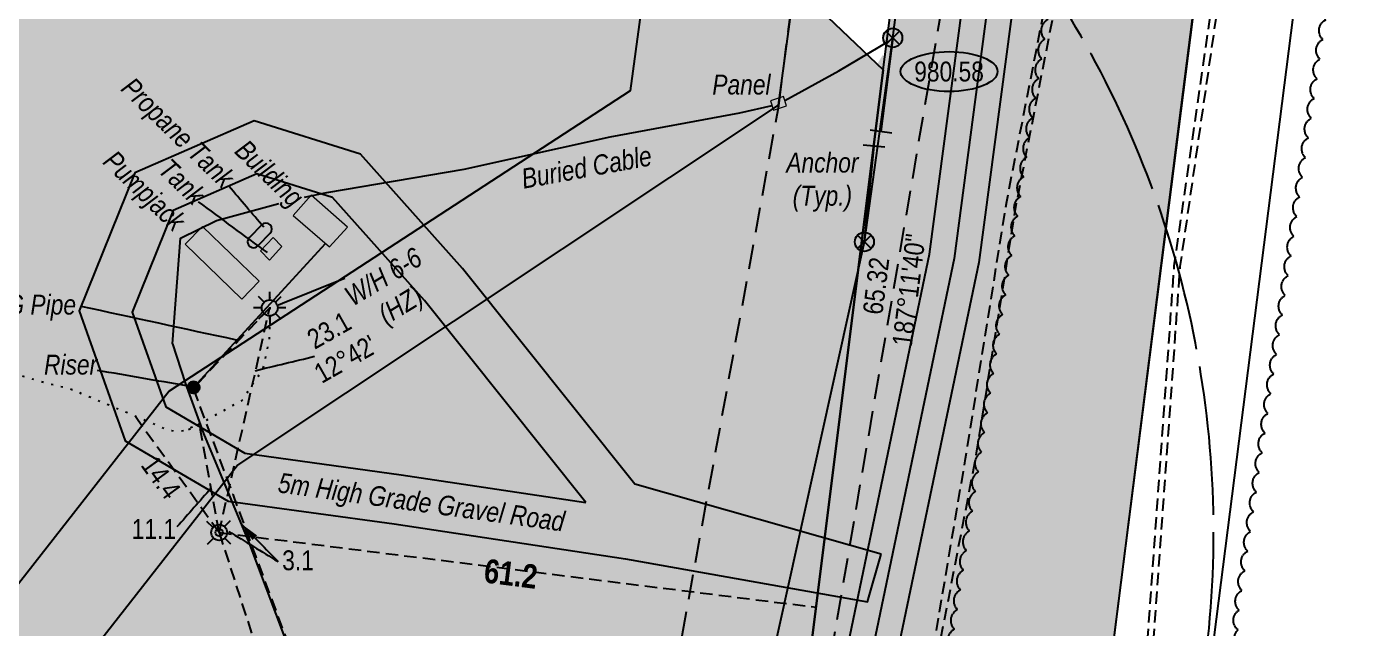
# Model space of a CAD drawing. Extents: x 621743 to 629441, y 5837005 to 5838851.
# Drawn here: x 627497 to 628163, y 5837836 to 5838138 of the extents above; entities that cross this region are included whole.
import ezdxf
from ezdxf.enums import TextEntityAlignment as Align

# ---------------------------------------------------------------- set-up
doc = ezdxf.new("R2010")
doc.units = 0
doc.header["$LTSCALE"] = 5
for name, pattern in [('0', [1, 1, 0]), ('foc-BUFFER', [16.75, 15, -1.75]), ('foc-DOT', [1, 0.2, -0.8]), ('foc-FLOWLINE', [3.75, 2.5, -1.25]), ('foc-LSD', [8, 5, -3]), ('foc-TIELINE', [1.875, 1.25, -0.625]), ('POWERLINE5', [7.8, 2.4, -0.6, 0.6, -0.6, 0.6, -0.6, 2.4]), ('UG_PIPE', [1.875, 1.25, -0.625])]:
    doc.linetypes.add(name, pattern=pattern)
for name, color, linetype in [('ABADATA-DRILL', 8, 'foc-DOT'), ('AS-CABLE', 224, 'foc-CABLE'), ('AS-PIPE-AG', 44, 'Continuous'), ('AS-PIPE-UG', 44, 'UG_PIPE'), ('AS-PIPE-UG-T', 44, 'Continuous'), ('AS-POWER', 104, 'foc-POWER'), ('AS-POWER-EXISTING', 72, 'POWERLINE5'), ('AS-ROADS', 254, 'Continuous'), ('AS-SYMBOL', 7, 'Continuous'), ('AUX-BUFFER', 7, 'foc-BUFFER'), ('C-RW', 13, 'Continuous'), ('F-EZE', 190, 'foc-FLOWLINE'), ('F-RW', 190, 'Continuous'), ('L-BD', 7, 'Continuous'), ('L-MON', 1, 'Continuous'), ('L-SECTION-LSD', 7, 'foc-LSD'), ('P-ELEVATION', 7, 'Continuous'), ('P-PROPOSED', 10, 'Continuous'), ('P-PROPOSED-H', 21, 'Continuous'), ('T-BUSH', 110, '0'), ('T-TIE', 201, 'foc-TIELINE')]:
    doc.layers.add(name, color=color, linetype=linetype)
doc.layers.add('T-TEXT', color=48, linetype='Continuous', lineweight=18)
doc.layers.add('T-TIE-T', color=201, linetype='Continuous', lineweight=18)
doc.styles.add('80', font='ARIALN.TTF', dxfattribs={"height": 10})
doc.styles.add('80CG', font='ARIALN.TTF', dxfattribs={"height": 10})
doc.styles.add('80L', font='ARIALN.TTF', dxfattribs={"height": 10})
doc.styles.add('BOLD', font='ARIALNB.TTF')
doc.styles.add('foc-LtypeFont', font='ARIALN.TTF', dxfattribs={"height": 7.35})
doc.linetypes.add('foc-CABLE', pattern='A,2,-1,["C",foc-LtypeFont,S=0.2,R=0,X=-0.625,Y=-0.75],-1.24,8', length=12.24)
doc.linetypes.add('foc-POWER', pattern='A,6,-1,["P",foc-LtypeFont,S=0.2,R=0,X=-0.625,Y=-0.75],-1.24,4', length=12.24)
doc.dimstyles.new('Compass 5 000', dxfattribs={"dimscale": 5, "dimtxt": 9, "dimasz": 2, "dimexe": 0.2, "dimexo": 0.0625, "dimgap": 0.5, "dimtad": 0, "dimtih": 1, "dimtoh": 1, "dimzin": 0, "dimdsep": 46, "dimtxsty": '80CG', "dimcen": 0.1, "dimse1": 1, "dimse2": 1, "dimclrd": 256, "dimclrt": 256, "dimaunit": 1, "dimadec": 4, "dimazin": 0, "dimtfac": 0.06, "dimtofl": 0, "dimtmove": 0, "dimatfit": 1, "dimfxl": 0.2, "dimtolj": 1, "dimtzin": 0, "dimlwd": -1, "dimarcsym": 0})

# ---------------------------------------------------------------- blocks, each defined once
blk = doc.blocks.new('we')
at = {"layer": 'P-ELEVATION'}
h = blk.add_hatch(color=111, dxfattribs=at)
h.dxf.hatch_style = 1
edge = h.paths.add_edge_path()
edge.add_ellipse((0, 0), major_axis=(-24.38, 0), ratio=0.410256, start_angle=0, end_angle=360)
at = {"layer": 'P-ELEVATION', "color": 7, "flags": 128}
blk.add_lwpolyline([(0, 0, 12.5, 0, 0), (-12.42, -6.43, 0, 0, 0)], format="xyseb", dxfattribs=at)
at = {"layer": 'P-ELEVATION', "color": 7}
blk.add_ellipse((0, 0), major_axis=(-24.38, 0), ratio=0.410256, dxfattribs=at)
at = {"layer": 'P-ELEVATION', "style": '80'}
blk.add_attdef('ELEVATION', text='', height=10, dxfattribs=at).set_placement((0, 0), align=Align.MIDDLE_CENTER)
blk = doc.blocks.new('POWERPOLE')
h = blk.add_hatch(color=255)
edge = h.paths.add_edge_path()
edge.add_arc((0, 0), 0.96, 0, 360)
at = {"linetype": 'Continuous'}
for p, q in [((0.68, -0.68), (-0.68, 0.68)), ((-0.68, -0.68), (0.68, 0.68))]:
    blk.add_line(p, q, dxfattribs=at)
blk.add_circle((0, 0), 0.96, dxfattribs=at)
blk = doc.blocks.new('*U61')
at = {"color": 72}
blk.add_line((-1.09, 0.14), (1.09, -0.14), dxfattribs=at)
at = {"layer": 'AS-SYMBOL', "color": 72, "flags": 128}
blk.add_lwpolyline([(1.2, 9.4), (0, 0)], dxfattribs=at)
blk = doc.blocks.new('*U62')
at = {"color": 72}
blk.add_line((1.09, -0.11), (-1.09, 0.11), dxfattribs=at)
at = {"layer": 'AS-SYMBOL', "color": 72, "flags": 128}
blk.add_lwpolyline([(-0.98, -9.62), (0, 0)], dxfattribs=at)
blk = doc.blocks.new('GAS')
h = blk.add_hatch(color=255)
h.dxf.hatch_style = 1
edge = h.paths.add_edge_path()
edge.add_arc((0, 0), 0.9, 0, 360)
for p, q in [((0, 0.81), (0, 1.62)), ((-0.81, 0), (-1.62, 0)), ((-0.57, 0.57), (-1.14, 1.14)), ((0.57, 0.57), (1.14, 1.14)), ((1.62, 0), (0.81, 0)), ((-0.57, -0.57), (-1.14, -1.14)), ((0, -0.81), (0, -1.62)), ((1.14, -1.14), (0.57, -0.57))]:
    blk.add_line(p, q)
blk.add_circle((0, 0), 0.8)
blk = doc.blocks.new('RISER')
h = blk.add_hatch(color=255)
h.dxf.hatch_style = 1
edge = h.paths.add_edge_path()
edge.add_arc((0, 0), 0.7, 0, 360)
blk.add_hatch(color=48).paths.add_polyline_path([(0.58, -0.15), (-0.58, -0.15, 0.774597)])
at = {"color": 48}
blk.add_line((-0.58, -0.15), (0.58, -0.15), dxfattribs=at)
blk.add_circle((0, 0), 0.6, dxfattribs=at)
blk = doc.blocks.new('*U55')
at = {"color": 48}
for p, q in [((1.23, 2.12), (-0.01, 0.85)), ((2.09, 1.28), (0.85, 0.01))]:
    blk.add_line(p, q, dxfattribs=at)
for centre, start, end in [((1.66, 1.7), 315.6859, 495.6859), ((0.42, 0.43), 135.6859, 315.6859)]:
    blk.add_arc(centre, 0.6, start, end, dxfattribs=at)
blk = doc.blocks.new('STRIA')
blk.add_hatch(color=255).paths.add_polyline_path([(-0.04, 1.52), (-1.47, -0.87), (1.39, -0.87)])
blk = doc.blocks.new('STRIAA')
blk.add_blockref('STRIA', (0, 0))
blk = doc.blocks.new('STRIB')
at = {"color": 1}
blk.add_solid([(-1.12, -0.67), (-0.04, 1.13), (1.04, -0.67)], dxfattribs=at)
blk = doc.blocks.new('STRIBB')
blk.add_blockref('STRIB', (0, 0))
blk = doc.blocks.new('STRICC')
for name in ['STRIAA', 'STRIBB']:
    blk.add_blockref(name, (0, 0))
blk = doc.blocks.new('fdspike')
blk.add_blockref('STRICC', (0, 0))
blk = doc.blocks.new('WC')
at = {"layer": 'L-MON'}
h = blk.add_hatch(color=255, dxfattribs=at)
h.dxf.hatch_style = 1
edge = h.paths.add_edge_path()
edge.add_arc((0, 0), 0.9, 0, 360)
at = {"layer": 'L-MON', "color": 240, "flags": 128}
for points in [[(-0.62, 0.5), (-1.23, 1.12)], [(0.52, 0.61), (1.13, 1.21)], [(-1.18, -1.18), (-0.56, -0.57)], [(1.16, -1.18), (0.56, -0.57)]]:
    blk.add_lwpolyline(points, dxfattribs=at)
at = {"layer": 'L-MON', "color": 240}
for radius in [0.8, 0.373]:
    blk.add_circle((0, 0), radius, dxfattribs=at)

msp = doc.modelspace()

# ---------------------------------------------------------------- hatches: boundary and pattern name
at = {"layer": 'AS-ROADS'}
h = msp.add_hatch(color=256, dxfattribs=at)
h.dxf.hatch_style = 1
h.paths.add_polyline_path([(627723.147, 5837048.202), (627748.996, 5837048.202), (627756.295, 5837075.962), (627818.666, 5837354.881), (627856.41, 5837546.82), (627915.663, 5837733.565), (627975.377, 5838019.509), (627994.311, 5838162.306), (628032.522, 5838525.906), (628043.231, 5838703.441), (628041.943, 5838758.202), (628016.936, 5838758.202), (628018.213, 5838703.901), (628007.601, 5838527.966), (627969.483, 5838165.256), (627950.716, 5838023.713), (627891.45, 5837739.917), (627832.153, 5837553.032), (627794.198, 5837360.021), (627731.999, 5837081.87)])
h = msp.add_hatch(color=256, dxfattribs=at)
h.dxf.hatch_style = 1
h.paths.add_polyline_path([(627650.549, 5838052.272), (627696.781, 5838000.49), (627777.772, 5837898.965), (627685.035, 5837912.884), (627606.372, 5837923.691), (627566.676, 5837946.952), (627549.784, 5837994.668), (627570.373, 5838045.731), (627612.503, 5838064.099)])
h.paths.add_polyline_path([(627926.304, 5837873.033), (627802.45, 5837908.119), (627715.892, 5838016.622), (627664.584, 5838074.09), (627611.04, 5838090.733), (627551.01, 5838064.561), (627523.06, 5837995.243), (627546.157, 5837930), (627598.032, 5837899.601), (627681.478, 5837888.138), (627797.731, 5837870.689), (627919.49, 5837848.979)])
at = {"layer": 'P-PROPOSED-H'}
h = msp.add_hatch(color=256, dxfattribs=at)
h.dxf.hatch_style = 1
h.paths.add_polyline_path([(628141.692, 5838758.202), (628144.608, 5838625.894), (628077.099, 5838097.437), (628038.975, 5837796.408), (628020.702, 5837795.841), (627886.777, 5837791.956), (627927.392, 5838116.371), (627993.497, 5838633.836), (627990.755, 5838758.202)])
h = msp.add_hatch(color=256, dxfattribs=at)
h.dxf.hatch_style = 1
h.paths.add_polyline_path([(628036.527, 5837187.511), (627427.417, 5837171.526), (627420.702, 5837577.271), (627213.252, 5837569.496), (627197.747, 5837982.666), (627607.047, 5838421.246), (627927.392, 5838116.371), (627886.777, 5837791.956), (627962.862, 5837794.046), (628020.702, 5837795.841)])

# ---------------------------------------------------------------- linework, layer by layer
at = {"layer": 'ABADATA-DRILL', "flags": 128}
msp.add_lwpolyline([(627618.928, 5838002.093), (627618.928, 5838002.093), (627618.845, 5838001.44), (627618.917, 5837996.741), (627618.819, 5837988.936), (627618.58, 5837980.776), (627615.366, 5837965.839), (627604.967, 5837950.214), (627581.594, 5837937.255), (627577.942, 5837935.359), (627580.65, 5837937.03), (627577.576, 5837936), (627577.137, 5837935.539), (627576.743, 5837935.328), (627576.248, 5837935.116), (627574.606, 5837934.773), (627572.358, 5837934.665), (627569.651, 5837934.895), (627565.973, 5837935.95), (627561.266, 5837938.079), (627519.42, 5837955.643), (627517.03, 5837956.29), (627506.608, 5837958.921), (627494.868, 5837962.268), (627482.104, 5837966.489), (627468.712, 5837971.794), (627454.302, 5837977.823), (627438.683, 5837984.121), (627422.018, 5837990.292), (627404.41, 5837996.138), (627385.946, 5838002.262), (627366.964, 5838009.023), (627347.574, 5838016.123), (627327.487, 5838023.106), (627306.414, 5838029.512), (627284.112, 5838035.086), (627260.933, 5838039.789), (627236.86, 5838044.217), (627211.777, 5838049.019), (627185.828, 5838054.449), (627159.062, 5838060.508), (627149.861, 5838062.711)], dxfattribs=at)
at = {"layer": 'AS-CABLE', "flags": 128}
for points in [[(627877.911, 5838101.031), (627905.097, 5838115.901), (627930.232, 5838130.731)], [(627636.405, 5838052.322), (627647.557, 5838054.761), (627716.762, 5838066.411), (627790.012, 5838082.771), (627855.282, 5838094.711), (627871.499, 5838098.394)], [(627570.022, 5837978.656), (627573.977, 5838031.836), (627592.122, 5838040.606), (627623.453, 5838049.273)], [(627570.022, 5837978.656), (627576.332, 5837959.071), (627585.592, 5837933.656), (627608.407, 5837878.776), (627648.567, 5837772.166), (627685.617, 5837654.551), (627711.842, 5837585.081), (627727.957, 5837547.461), (627735.517, 5837484.666), (627735.182, 5837468.696), (627752.169, 5837437.178)]]:
    msp.add_lwpolyline(points, dxfattribs=at)
at = {"layer": 'AS-PIPE-AG', "flags": 128}
msp.add_lwpolyline([(627580.657, 5837956.686), (627647.027, 5838029.131)], dxfattribs=at)
at = {"layer": 'AS-PIPE-UG', "flags": 128}
for points in [[(627765.697, 5837525.216), (627778.607, 5837525.126), (627819.257, 5837522.786), (627860.832, 5837540.891), (627868.687, 5837546.566), (627877.422, 5837554.411), (627881.662, 5837562.361), (627909.467, 5837622.096), (627927.557, 5837707.056), (627945.892, 5837786.116), (627968.777, 5837921.001), (627989.492, 5838050.301), (628022.357, 5838217.916), (628064.807, 5838543.481), (628077.197, 5838692.861), (628077.349, 5838758.202)], [(627881.517, 5837561.286), (627911.322, 5837621.379), (627929.489, 5837707.394), (627947.869, 5837786.625), (627973.71, 5837920.187), (627994.415, 5838049.424), (628027.294, 5838217.111), (628069.78, 5838542.951), (628082.196, 5838692.648), (628082.349, 5838758.202)], [(628151.584, 5838758.202), (628152.157, 5838717.261), (628146.917, 5838599.296), (628136.092, 5838460.141), (628105.402, 5838238.066), (628073.572, 5838017.886), (628054.662, 5837752.151), (628061.072, 5837559.701), (628064.492, 5837467.686), (628069.217, 5837397.476), (628071.547, 5837314.926), (628072.452, 5837248.271), (628068.907, 5837194.966), (628057.402, 5837182.266), (628028.262, 5837159.616), (627989.807, 5837127.141), (627932.562, 5837082.856), (627881.891, 5837048.202)], [(628154.584, 5838758.244), (628155.158, 5838717.215), (628149.912, 5838599.113), (628139.076, 5838459.819), (628108.372, 5838237.646), (628076.556, 5838017.564), (628057.665, 5837752.094), (628064.07, 5837559.807), (628067.488, 5837467.842), (628072.214, 5837397.619), (628074.546, 5837314.989), (628075.453, 5837248.192), (628071.831, 5837193.725), (628059.449, 5837180.058), (628030.151, 5837157.285), (627991.693, 5837124.807), (627934.328, 5837080.429), (627883.585, 5837045.726)], [(627580.537, 5837955.891), (627600.297, 5837903.081), (627611.722, 5837872.156), (627642.037, 5837790.341), (627667.347, 5837727.716), (627681.732, 5837681.846), (627703.262, 5837623.446), (627714.417, 5837589.711), (627731.657, 5837544.101), (627737.392, 5837531.296)]]:
    msp.add_lwpolyline(points, dxfattribs=at)
at = {"layer": 'AS-POWER'}
for p, q in [((627932.172, 5838132.486), (627988.627, 5838567.416)), ((627917.892, 5838029.966), (627932.172, 5838132.486)), ((627861.242, 5837773.996), (627917.892, 5838029.966))]:
    msp.add_line(p, q, dxfattribs=at)
at = {"layer": 'AS-ROADS', "flags": 128}
for points in [[(627723.147, 5837048.202), (627731.999, 5837081.87), (627794.198, 5837360.021), (627832.153, 5837553.032), (627891.45, 5837739.917), (627950.716, 5838023.713), (627969.483, 5838165.256), (628007.601, 5838527.966), (628018.213, 5838703.901), (628016.936, 5838758.202)], [(628029.439, 5838758.202), (628030.722, 5838703.671), (628020.062, 5838526.936), (627981.897, 5838163.781), (627963.047, 5838021.611), (627903.557, 5837736.741), (627844.282, 5837549.926), (627806.432, 5837357.451), (627744.147, 5837078.916), (627736.072, 5837048.202)], [(628041.943, 5838758.202), (628043.231, 5838703.441), (628032.522, 5838525.906), (627994.311, 5838162.306), (627975.377, 5838019.509), (627915.663, 5837733.565), (627856.41, 5837546.82), (627818.666, 5837354.881), (627756.295, 5837075.962), (627748.996, 5837048.202)]]:
    msp.add_lwpolyline(points, dxfattribs=at)
for points in [[(627926.304, 5837873.033), (627802.45, 5837908.119), (627715.892, 5838016.622), (627664.584, 5838074.09), (627611.04, 5838090.733), (627551.01, 5838064.561), (627523.06, 5837995.243), (627546.157, 5837930), (627598.032, 5837899.601), (627681.478, 5837888.138), (627797.731, 5837870.689), (627919.49, 5837848.979)], [(627777.772, 5837898.965), (627696.781, 5838000.49), (627650.549, 5838052.272), (627612.503, 5838064.099), (627570.373, 5838045.731), (627549.784, 5837994.668), (627566.676, 5837946.952), (627606.372, 5837923.691), (627685.035, 5837912.884)]]:
    msp.add_lwpolyline(points, close=True, dxfattribs=at)
at = {"layer": 'AUX-BUFFER', "color": 251, "linetype": 'foc-BUFFER'}
msp.add_arc((627593.493, 5837883.864), 500, 207.468511, 152.531489, dxfattribs=at)
at = {"layer": 'C-RW', "flags": 128}
for points in [[(627149.861, 5837616.335), (627372.729, 5837624.127), (627602.617, 5837917.595), (627874.792, 5838098.621), (627947.287, 5838632.936), (627944.103, 5838758.202)], [(627869.127, 5838756.297), (627872.158, 5838637.051), (627800.129, 5838105.814), (627568.39, 5837954.953), (627367.871, 5837698.976), (627149.861, 5837691.354)]]:
    msp.add_lwpolyline(points, dxfattribs=at)
at = {"layer": 'F-EZE', "elevation": 4922.052}
msp.add_lwpolyline([(627957.279, 5838151.98), (627956.78, 5838148.066), (627872.41, 5837654.782), (627798.414, 5837667.128), (627803.034, 5837694.481), (627822.89, 5837813.486), (627874.855, 5838098.308), (627882.611, 5838159.136), (627947.287, 5838632.936), (627944.103, 5838758.202)], dxfattribs=at)
at = {"layer": 'F-RW'}
for points in [[(627862.497, 5837048.202), (628036.527, 5837187.511), (628023.641, 5837682.865), (628039.776, 5837802.116), (628144.57, 5838625.383), (628141.43, 5838758.202)], [(627942.478, 5837048.202), (628087.137, 5837164), (628073.711, 5837680.147), (628089.333, 5837795.609), (628159.861, 5838349.675)]]:
    msp.add_lwpolyline(points, dxfattribs=at)
at = {"layer": 'P-PROPOSED', "flags": 128}
msp.add_lwpolyline([(628141.692, 5838758.202), (628144.608, 5838625.894), (628077.099, 5838097.437), (628038.975, 5837796.408), (628020.702, 5837795.841), (627886.777, 5837791.956), (627927.392, 5838116.371), (627993.497, 5838633.836), (627990.755, 5838758.202)], dxfattribs=at)
msp.add_lwpolyline([(628036.527, 5837187.511), (627427.417, 5837171.526), (627420.702, 5837577.271), (627213.252, 5837569.496), (627197.747, 5837982.666), (627607.047, 5838421.246), (627927.392, 5838116.371), (627886.777, 5837791.956), (627962.862, 5837794.046), (628020.702, 5837795.841)], close=True, dxfattribs=at)
at = {"layer": 'T-BUSH', "flags": 128}
for points in [[(628065.302, 5838758.318, 0.5205671), (628065.69, 5838748.326, 0.5205671), (628066.077, 5838738.333, 0.5205671), (628066.464, 5838728.341, 0.5205671), (628066.851, 5838718.348, 0.5205671), (628067.239, 5838708.356, 0.5205671), (628067.626, 5838698.363, 0.5205671), (628068.013, 5838688.371, 0.5205671), (628068.4, 5838678.378, 0.5205671), (628067.996, 5838668.412, 0.5205671), (628066.956, 5838658.466, 0.5205671), (628065.917, 5838648.52, 0.5205671), (628064.877, 5838638.574, 0.5205671), (628063.837, 5838628.628, 0.5205671), (628062.797, 5838618.683, 0.5205671), (628061.758, 5838608.737, 0.5205671), (628060.718, 5838598.791, 0.5205671), (628059.678, 5838588.845, 0.5205671), (628058.638, 5838578.899, 0.5205671), (628057.599, 5838568.954, 0.5205671), (628056.559, 5838559.008, 0.5205671), (628055.519, 5838549.062, 0.5205671), (628054.479, 5838539.116, 0.5205671), (628053.44, 5838529.17, 0.5205671), (628052.4, 5838519.225, 0.5205671), (628051.36, 5838509.279, 0.5205671), (628050.32, 5838499.333, 0.5205671), (628049.281, 5838489.387, 0.5205671), (628048.241, 5838479.441, 0.5205671), (628047.201, 5838469.496, 0.5205671), (628046.161, 5838459.55, 0.5205671), (628045.122, 5838449.604, 0.5205671), (628044.082, 5838439.658, 0.5205671), (628043.042, 5838429.712, 0.5205671), (628042.002, 5838419.767, 0.5205671), (628040.963, 5838409.821, 0.5205671), (628039.923, 5838399.875, 0.5205671), (628038.883, 5838389.929, 0.5205671), (628037.843, 5838379.983, 0.5205671), (628036.804, 5838370.038, 0.5205671), (628035.764, 5838360.092, 0.5205671), (628034.724, 5838350.146, 0.5205671), (628033.684, 5838340.2, 0.5205671), (628032.645, 5838330.254, 0.5205671), (628031.605, 5838320.309, 0.5205671), (628030.565, 5838310.363, 0.5205671), (628029.525, 5838300.417, 0.5205671), (628028.486, 5838290.471, 0.5205671), (628027.446, 5838280.525, 0.5205671), (628026.406, 5838270.58, 0.5205671), (628025.366, 5838260.634, 0.5205671), (628024.327, 5838250.688, 0.5205671), (628023.287, 5838240.742, 0.5205671), (628022.247, 5838230.796, 0.5205671), (628021.207, 5838220.851, 0.5205671), (628020.168, 5838210.905, 0.5205671), (628019.128, 5838200.959, 0.5205671), (628017.732, 5838191.059, 0.5205671), (628016.217, 5838181.175, 0.5205671), (628014.702, 5838171.29, 0.5205671), (628013.187, 5838161.405, 0.5205671), (628011.672, 5838151.521, 0.5205671), (628010.156, 5838141.636, 0.5205671), (628008.641, 5838131.752, 0.5205671), (628007.126, 5838121.867, 0.5205671), (628005.611, 5838111.983, 0.5205671), (628004.096, 5838102.098, 0.5205671), (628002.581, 5838092.214, 0.5205671), (628001.066, 5838082.329, 0.5205671), (627999.551, 5838072.444, 0.5205671), (627998.036, 5838062.56, 0.5205671), (627996.521, 5838052.675, 0.5205671), (627995.006, 5838042.791, 0.5205671), (627993.491, 5838032.906, 0.5205671), (627991.976, 5838023.022, 0.5205671), (627990.461, 5838013.137, 0.5205671), (627988.946, 5838003.252, 0.5205671), (627987.431, 5837993.368, 0.5205671), (627985.916, 5837983.483, 0.5205671), (627984.401, 5837973.599, 0.5205671), (627982.886, 5837963.714, 0.5205671), (627981.37, 5837953.83, 0.5205671), (627979.855, 5837943.945, 0.5205671), (627978.34, 5837934.06, 0.5205671), (627976.825, 5837924.176, 0.5205671), (627975.31, 5837914.291, 0.5205671), (627973.795, 5837904.407, 0.5205671), (627972.28, 5837894.522, 0.5205671), (627970.765, 5837884.638, 0.5205671), (627969.25, 5837874.753, 0.5205671), (627967.735, 5837864.869, 0.5205671), (627966.22, 5837854.984, 0.5205671), (627964.705, 5837845.099, 0.5205671), (627963.19, 5837835.215, 0.5205671), (627961.675, 5837825.33, 0.5205671), (627960.16, 5837815.446, 0.5205671), (627958.645, 5837805.561, 0.5205671), (627957.13, 5837795.677, 0.5205671), (627955.615, 5837785.792, 0.5205671), (627954.1, 5837775.907, 0.5205671), (627952.584, 5837766.023, 0.5205671), (627951.069, 5837756.138, 0.5205671), (627949.554, 5837746.254, 0.5205671), (627948.03, 5837736.371, 0.5205671), (627946.493, 5837726.489, 0.5205671), (627944.957, 5837716.608, 0.5205671), (627943.42, 5837706.727, 0.5205671), (627941.884, 5837696.846, 0.5205671), (627940.347, 5837686.964, 0.5205671), (627938.811, 5837677.083, 0.5205671), (627937.274, 5837667.202, 0.5205671), (627935.737, 5837657.321, 0.5205671), (627934.201, 5837647.439, 0.5205671), (627932.664, 5837637.558, 0.5205671), (627931.128, 5837627.677, 0.5205671), (627929.591, 5837617.796, 0.5205671), (627928.055, 5837607.914, 0.5205671), (627926.518, 5837598.033, 0.5205671), (627924.982, 5837588.152, 0.5205671), (627923.445, 5837578.271, 0.5205671), (627921.909, 5837568.389, 0.5205671), (627920.372, 5837558.508, 0.5205671), (627918.836, 5837548.627, 0.5205671), (627917.299, 5837538.746, 0.5205671), (627915.763, 5837528.864, 0.5205671), (627919.608, 5837520.678, 0.5205671), (627926.528, 5837513.459, 0.5205671), (627933.448, 5837506.24, 0.5205671), (627940.369, 5837499.022, 0.5205671), (627947.723, 5837492.536, 0.5205671), (627957.381, 5837489.945, 0.5205671), (627967.04, 5837487.354, 0.5205671), (627976.698, 5837484.763, 0.5205671), (627986.357, 5837482.172, 0.5205671), (627996.016, 5837479.581, 0.5205671), (628005.674, 5837476.99, 0.5205671), (628015.333, 5837474.399, 0.5205671), (628024.319, 5837471.988, 0.5205671)], [(627982.468, 5837045.843, -0.5205671), (627990.331, 5837052.017, -0.5205671), (627998.193, 5837058.19, -0.5205671), (628006.056, 5837064.363, -0.5205671), (628013.918, 5837070.536, -0.5205671), (628021.781, 5837076.71, -0.5205671), (628029.643, 5837082.883, -0.5205671), (628037.506, 5837089.056, -0.5205671), (628045.368, 5837095.23, -0.5205671), (628053.231, 5837101.403, -0.5205671), (628061.094, 5837107.576, -0.5205671), (628068.956, 5837113.749, -0.5205671), (628076.819, 5837119.923, -0.5205671), (628084.681, 5837126.096, -0.5205671), (628092.544, 5837132.269, -0.5205671), (628100.406, 5837138.442, -0.5205671), (628108.269, 5837144.616, -0.5205671), (628115.536, 5837151.258, -0.5205671), (628116.755, 5837161.179, -0.5205671), (628117.968, 5837171.102, -0.5205671), (628119.18, 5837181.025, -0.5205671), (628120.392, 5837190.947, -0.5205671), (628121.605, 5837200.87, -0.5205671), (628122.817, 5837210.793, -0.5205671), (628124.029, 5837220.715, -0.5205671), (628125.241, 5837230.638, -0.5205671), (628126.454, 5837240.561, -0.5205671), (628127.666, 5837250.483, -0.5205671), (628128.878, 5837260.406, -0.5205671), (628130.091, 5837270.329, -0.5205671), (628131.303, 5837280.251, -0.5205671), (628132.515, 5837290.174, -0.5205671), (628133.728, 5837300.097, -0.5205671), (628134.94, 5837310.019, -0.5205671), (628136.152, 5837319.942, -0.5205671), (628137.365, 5837329.865, -0.5205671), (628138.577, 5837339.787, -0.5205671), (628139.789, 5837349.71, -0.5205671), (628140.958, 5837359.637, -0.5205671), (628141.928, 5837369.587, -0.5205671), (628142.898, 5837379.536, -0.5205671), (628143.867, 5837389.485, -0.5205671), (628144.837, 5837399.435, -0.5205671), (628145.807, 5837409.384, -0.5205671), (628146.777, 5837419.333, -0.5205671), (628147.747, 5837429.283, -0.5205671), (628148.717, 5837439.232, -0.5205671), (628149.686, 5837449.181, -0.5205671), (628150.656, 5837459.13, -0.5205671), (628151.626, 5837469.08, -0.5205671), (628152.596, 5837479.029, -0.5205671), (628153.566, 5837488.978, -0.5205671), (628154.536, 5837498.928, -0.5205671), (628155.505, 5837508.877, -0.5205671), (628154.299, 5837518.77, -0.5205671), (628152.783, 5837528.651, -0.5205671), (628151.266, 5837538.532, -0.5205671), (628149.75, 5837548.412, -0.5205671), (628148.233, 5837558.293, -0.5205671), (628146.717, 5837568.174, -0.5205671), (628145.2, 5837578.055, -0.5205671), (628143.684, 5837587.935, -0.5205671), (628142.167, 5837597.816, -0.5205671), (628140.651, 5837607.697, -0.5205671), (628139.134, 5837617.578, -0.5205671), (628137.618, 5837627.458, -0.5205671), (628136.102, 5837637.339, -0.5205671), (628134.585, 5837647.22, -0.5205671), (628133.069, 5837657.101, -0.5205671), (628131.552, 5837666.981, -0.5205671), (628130.036, 5837676.862, -0.5205671), (628128.519, 5837686.743, -0.5205671), (628127.003, 5837696.624, -0.5205671), (628125.486, 5837706.504, -0.5205671), (628123.97, 5837716.385, -0.5205671), (628122.453, 5837726.266, -0.5205671), (628120.937, 5837736.147, -0.5205671), (628119.42, 5837746.027, -0.5205671), (628117.904, 5837755.908, -0.5205671), (628116.387, 5837765.789, -0.5205671), (628114.871, 5837775.67, -0.5205671), (628113.354, 5837785.55, -0.5205671), (628111.838, 5837795.431, -0.5205671), (628110.321, 5837805.312, -0.5205671), (628108.805, 5837815.193, -0.5205671), (628107.289, 5837825.073, -0.5205671), (628105.772, 5837834.954, -0.5205671), (628106.317, 5837844.842, -0.5205671), (628107.769, 5837854.732, -0.5205671), (628109.221, 5837864.622, -0.5205671), (628110.674, 5837874.513, -0.5205671), (628112.126, 5837884.403, -0.5205671), (628113.578, 5837894.294, -0.5205671), (628115.03, 5837904.184, -0.5205671), (628116.482, 5837914.075, -0.5205671), (628117.934, 5837923.965, -0.5205671), (628119.387, 5837933.855, -0.5205671), (628120.839, 5837943.746, -0.5205671), (628122.291, 5837953.636, -0.5205671), (628123.743, 5837963.527, -0.5205671), (628125.195, 5837973.417, -0.5205671), (628126.647, 5837983.307, -0.5205671), (628128.1, 5837993.198, -0.5205671), (628129.552, 5838003.088, -0.5205671), (628131.004, 5838012.979, -0.5205671), (628132.456, 5838022.869, -0.5205671), (628133.908, 5838032.759, -0.5205671), (628135.361, 5838042.65, -0.5205671), (628136.813, 5838052.54, -0.5205671), (628138.265, 5838062.431, -0.5205671), (628139.717, 5838072.321, -0.5205671), (628141.169, 5838082.212, -0.5205671), (628142.621, 5838092.102, -0.5205671), (628144.074, 5838101.992, -0.5205671), (628145.526, 5838111.883, -0.5205671), (628146.978, 5838121.773, -0.5205671), (628148.43, 5838131.664, -0.5205671), (628149.882, 5838141.554, -0.5205671), (628151.334, 5838151.444, -0.5205671), (628152.787, 5838161.335, -0.5205671), (628154.239, 5838171.225, -0.5205671), (628155.691, 5838181.116, -0.5205671), (628157.143, 5838191.006, -0.5205671), (628158.595, 5838200.896, -0.5205671), (628160.047, 5838210.787, -0.5205671), (628161.5, 5838220.677, -0.5205671), (628162.828, 5838229.722, -0.5205671)]]:
    msp.add_lwpolyline(points, format="xyb", dxfattribs=at)
at = {"layer": 'T-TEXT', "flags": 128}
for points in [[(627872.261, 5838096.114), (627878.821, 5838098.309), (627877.235, 5838103.049), (627870.675, 5838100.854)], [(627649.027, 5838027.446), (627657.972, 5838037.381), (627639.732, 5838053.441), (627630.627, 5838043.126)], [(627613.607, 5838010.181), (627604.922, 5838001.141), (627576.467, 5838028.746), (627585.077, 5838037.656)], [(627620.627, 5838032.071), (627614.217, 5838025.456), (627618.812, 5838020.696), (627625.047, 5838027.671)]]:
    msp.add_lwpolyline(points, close=True, dxfattribs=at)
at = {"layer": 'T-TIE'}
for p, q in [((627618.917, 5837996.741), (627580.657, 5837956.686)), ((627593.493, 5837883.864), (627722.617, 5837482.071))]:
    msp.add_line(p, q, dxfattribs=at)
at = {"layer": 'T-TIE', "flags": 128}
for points in [[(627593.493, 5837883.864), (627618.917, 5837996.741)], [(627593.493, 5837883.864), (627551.22, 5837942.3)], [(627593.493, 5837883.864), (627583.597, 5837938.455)], [(627593.493, 5837883.864), (627893.58, 5837846.294)]]:
    msp.add_lwpolyline(points, dxfattribs=at)

# ---------------------------------------------------------------- block references
at = {"layer": 'AS-POWER-EXISTING', "xscale": 4.998225049999982, "yscale": 4.998225049999982, "zscale": 4.998225049999982}
msp.add_blockref('POWERPOLE', (627932.172, 5838132.486), dxfattribs=at)
at = {"layer": 'AS-POWER-EXISTING', "color": 1, "xscale": 4.998225049999991, "yscale": 4.998225049999991, "zscale": 4.998225049999991}
msp.add_blockref('POWERPOLE', (627917.892, 5838029.966), dxfattribs=at)
at = {"layer": 'AS-SYMBOL'}
for name, p, xscale, yscale, zscale in [('*U61', (627926.192, 5838085.486), 4.998225049999982, 4.998225049999982, 4.998225049999982), ('*U62', (627922.812, 5838078.041), 4.998225049999982, 4.998225049999982, 4.998225049999982), ('*U55', (627608.717, 5838027.842), 4.999999999999995, 4.999999999999995, 4.999999999999995), ('GAS', (627618.917, 5837996.741), 4.99999999999999, 4.99999999999999, 4.99999999999999), ('RISER', (627580.617, 5837956.781), 4.99999999999999, 4.99999999999999, 4.99999999999999)]:
    msp.add_blockref(name, p, dxfattribs=dict(at, xscale=xscale, yscale=yscale, zscale=zscale))
at = {"layer": 'L-MON'}
for name, p, xscale, yscale, zscale in [('fdspike', (627927.392, 5838116.371), 4.99999999999999, 4.99999999999999, 4.99999999999999), ('WC', (627593.493, 5837883.864), 4.999999999999994, 4.999999999999994, 4.999999999999994)]:
    msp.add_blockref(name, p, dxfattribs=dict(at, xscale=xscale, yscale=yscale, zscale=zscale))
at = {"layer": 'L-SECTION-LSD', "xscale": 0.99964501, "yscale": 0.99964501, "zscale": 0.99964501}
msp.add_blockref('we', (627960.483, 5838115.537), dxfattribs=at).add_auto_attribs({'ELEVATION': '980.58'})

# ---------------------------------------------------------------- texts
at = {"layer": 'AS-CABLE', "insert": (627777.296, 5838072.384), "char_height": 9.99645, "width": 66.01107, "attachment_point": 2, "rotation": 10.366633, "style": '80L'}
msp.add_mtext('{\\fArial Narrow|b0|i1|c0|p34;Buried Cable}', dxfattribs=at)
at = {"layer": 'AS-PIPE-UG', "insert": (627498.612, 5838003.394), "char_height": 9.99645, "width": 66.01107, "attachment_point": 2, "style": '80L'}
msp.add_mtext('{\\fArial Narrow|b0|i1|c0|p34;A/G Pipe}', dxfattribs=at)
at = {"layer": 'AS-POWER', "insert": (627896.803, 5838074.779), "char_height": 9.99645, "width": 37.37868, "attachment_point": 2, "style": '80L'}
msp.add_mtext('{\\fArial Narrow|b0|i1|c0|p34;Anchor\\P(Typ.)}', dxfattribs=at)
at = {"layer": 'L-BD', "char_height": 9.99645, "attachment_point": 2, "style": '80L'}
for s, insert, width, rotation in [("65.32 187°11'40''", (627918.803, 5838008.435), 30.16342, 82.864), ('{\\fArial Narrow|b0|i1|c0|p34;W/H 6-6 \\P(HZ)}', (627673.391, 5838016.705), 42.23371, 31.324888)]:
    msp.add_mtext(s, dxfattribs=dict(at, insert=insert, width=width, rotation=rotation))
at = {"layer": 'L-BD', "color": 3, "insert": (627740.891, 5837869.076), "char_height": 11.9958, "width": 28.06258, "attachment_point": 2, "rotation": 352.864007, "style": 'BOLD', "bg_fill": 1, "box_fill_scale": 1.5, "bg_fill_color": 21, "bg_fill_transparency": 0}
msp.add_mtext('61.2', dxfattribs=at)
at = {"layer": 'T-TEXT', "char_height": 9.99645, "style": '80L'}
for s, insert, width, attachment_point, rotation in [('{\\fArial Narrow|b0|i1|c0|p34;Propane Tank}', (627550.506, 5838113.502), 75.72778, 1, 315.868671), ('{\\fArial Narrow|b0|i1|c0|p34;Building}', (627622.283, 5838067.921), 27.81182, 2, 315.868671), ('{\\fArial Narrow|b0|i1|c0|p34;Pumpjack}', (627559.496, 5838059.245), 27.81182, 2, 315.868671), ('{\\fArial Narrow|b0|i1|c0|p34;Tank}', (627569.139, 5838072.616), 25.34951, 1, 315.868671), ('{\\fArial Narrow|b0|i1|c0|p34;5m High Grade Gravel Road}', (627695.873, 5837904.12), 145.78493, 2, 352.177905)]:
    msp.add_mtext(s, dxfattribs=dict(at, insert=insert, width=width, attachment_point=attachment_point, rotation=rotation))
at = {"layer": 'T-TEXT', "char_height": 9.99645, "attachment_point": 2, "style": '80L'}
for s, insert, width in [('{\\fArial Narrow|b0|i1|c0|p34;Panel}', (627856.101, 5838113.994), 46.93995), ('{\\fArial Narrow|b0|i1|c0|p34;Riser}', (627518.814, 5837973.237), 27.81182)]:
    msp.add_mtext(s, dxfattribs=dict(at, insert=insert, width=width))
at = {"layer": 'T-TIE', "style": '80L'}
msp.add_text('14.4', height=9.9965, rotation=305.882071, dxfattribs=at).set_placement((627564.271, 5837911.551), align=Align.MIDDLE)
at = {"layer": 'T-TIE', "insert": (627646.286, 5837989.872), "char_height": 9.9965, "width": 36.98904, "attachment_point": 2, "rotation": 29.679351, "style": '80L'}
msp.add_mtext("23.1\\P12°42' ", dxfattribs=at)
at = {"layer": 'T-TIE-T', "style": '80L'}
for s, p in [('11.1', (627560.66, 5837885.622)), ('3.1', (627633.146, 5837869.905))]:
    msp.add_text(s, height=9.9965, dxfattribs=at).set_placement(p, align=Align.MIDDLE)

# ---------------------------------------------------------------- leaders
at = {"layer": 'AS-PIPE-UG-T', "path_type": 1}
msp.add_leader([(627602.154, 5837980.57), (627524.073, 5837997.49)], dimstyle='Compass 5 000', override={"dimgap": 0.5, "dimtad": 0}, dxfattribs=at)
at = {"layer": 'L-BD', "path_type": 1}
msp.add_leader([(627623.243, 5837998.369), (627656.612, 5838011.697)], dimstyle='Compass 5 000', override={"dimgap": 0.5, "dimtad": 0}, dxfattribs=at)
at = {"layer": 'T-TEXT', "path_type": 1}
for points in [[(627615.887, 5838037.309), (627598.509, 5838057.802)], [(627617.76, 5838024.514), (627583.108, 5838050.104)], [(627577.11, 5837957.579), (627532.345, 5837965.33)]]:
    msp.add_leader(points, dimstyle='Compass 5 000', override={"dimgap": 0.5, "dimtad": 0, "dimclrd": 256}, dxfattribs=at)
at = {"layer": 'T-TIE-T', "path_type": 1}
for points in [[(627611.582, 5837965.19), (627641.45, 5837972.404)], [(627589.385, 5837906.103), (627572.285, 5837886.645)], [(627598.346, 5837884.395), (627623.114, 5837869.243)], [(627604.406, 5837888.4), (627623.114, 5837869.243)]]:
    msp.add_leader(points, dimstyle='Compass 5 000', override={"dimgap": 0.5, "dimtad": 0}, dxfattribs=at)

doc.saveas('drawing.dxf')
